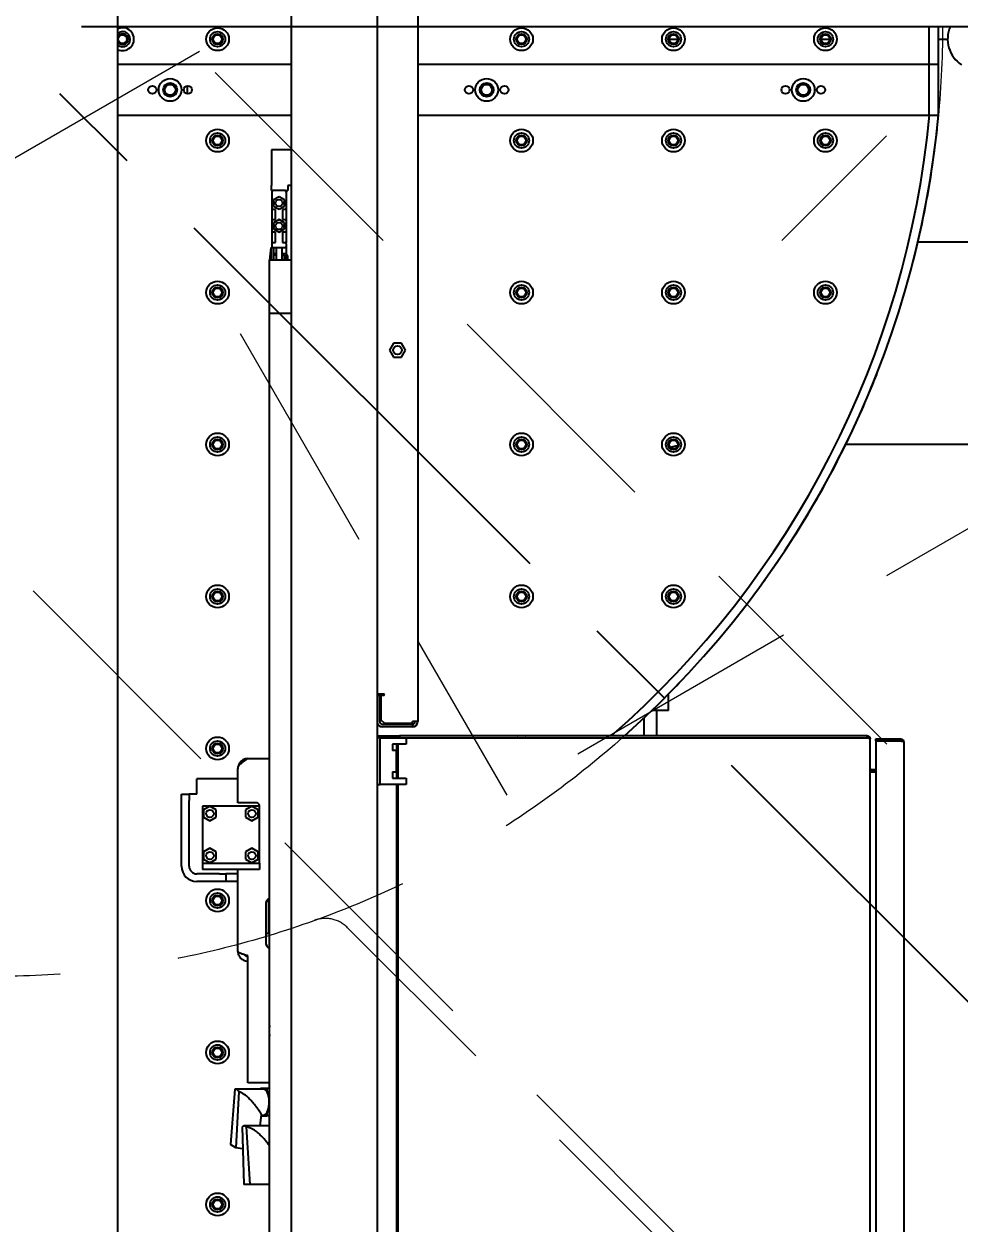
# Model space of a CAD drawing. Header units: inches. Extents: x -347369 to -260369, y 119522 to 149869.
# Drawn here: x -285206 to -284467, y 138054 to 139002 of the extents above; entities that cross this region are included whole.
import ezdxf

# ---------------------------------------------------------------- set-up
doc = ezdxf.new("R2010")
doc.units = ezdxf.units.IN
doc.header["$LTSCALE"] = 300
doc.linetypes.add('CENTRO', pattern=[2, 1.25, -0.25, 0.25, -0.25])
doc.linetypes.add('NASCOSTA', pattern=[0.375, 0.25, -0.125])
for name, color, linetype in [('ASSI', 254, 'CENTRO'), ('MACCHINA', 40, 'Continuous'), ('QUOTE', 7, 'Continuous')]:
    doc.layers.add(name, color=color, linetype=linetype)
doc.styles.get("Standard").update_dxf_attribs({"font": 'romans.shx'})
doc.dimstyles.new('sc1a100', dxfattribs={"dimscale": 100, "dimtxt": 3, "dimasz": 3, "dimexe": 0, "dimexo": 0, "dimgap": 1, "dimtad": 1, "dimzin": 12, "dimdsep": 46, "dimtxsty": 'Standard', "dimblk": 'CLOSEDBLANK', "dimcen": 1, "dimclrd": 253, "dimclre": 253, "dimclrt": 2, "dimadec": 0, "dimazin": 3, "dimtfac": 1, "dimtmove": 0, "dimatfit": 1, "dimldrblk": 'CLOSEDBLANK', "dimfxl": 1, "dimtolj": 1, "dimtzin": 0, "dimarcsym": 0})

# ---------------------------------------------------------------- blocks, each defined once
blk = doc.blocks.new('_ClosedBlank')
at = {"color": 0, "linetype": 'ByBlock', "lineweight": -2}
for p, q in [((-1, 0.1666666666666667), (0, 0)), ((-1, 0.1666666666666667), (-1, -0.1666666666666667)), ((0, 0), (-1, -0.1666666666666667))]:
    blk.add_line(p, q, dxfattribs=at)
blk = doc.blocks.new('*D27')
at = {"layer": 'Defpoints', "color": 0, "transparency": 16777216}
for p in [(-285230.1662940595, 140399.6558577591), (-284017.7307287613, 139699.655857759), (-287395.2298035208, 137749.6558577589), (-287103.2006463452, 136767.4604393702), (-285230.1662940595, 136499.655857759)]:
    blk.add_point(p, dxfattribs=at)
at = {"layer": 'QUOTE', "color": 253, "lineweight": -2, "transparency": 16777216}
for p, q in [((-287395.2298035208, 137749.6558577589), (-287753.6986503091, 137542.6937725696)), ((-285230.1662940595, 136499.655857759), (-285230.1662940595, 136085.7316873802))]:
    blk.add_line(p, q, dxfattribs=at)
blk.add_arc((-285230.1662940595, 138999.655857759), 2913.924170378776, 215.9014350610591, 264.098564938941, dxfattribs=at)
at = {"layer": 'QUOTE', "color": 253, "lineweight": -2, "transparency": 16777216, "xscale": 300, "yscale": 300, "zscale": 300}
for p, rotation in [((-287753.6986503091, 137542.6937725696), 122.9507175305296), ((-285230.1662940595, 136085.7316873802), 357.0492824694705)]:
    blk.add_blockref('_ClosedBlank', p, dxfattribs=dict(at, rotation=rotation))
at = {"layer": 'QUOTE', "color": 2, "transparency": 16777216, "insert": (-286562.128379249, 136692.6298524556), "char_height": 300, "attachment_point": 5, "rotation": 330.00000000000006}
blk.add_mtext('\\A1;60°', dxfattribs=at)
blk = doc.blocks.new('*D37')
at = {"layer": 'Defpoints', "color": 0, "transparency": 16777216}
for p in [(-285230.1662940595, 140399.6558577591), (-286220.1157877208, 139989.6053514202), (-283462.3993410933, 137231.8889047927), (-285230.1662940595, 136499.655857759), (-284473.382269545, 136175.2994279141)]:
    blk.add_point(p, dxfattribs=at)
at = {"layer": 'QUOTE', "color": 253, "lineweight": -2, "transparency": 16777216}
for p, q in [((-283462.3993410933, 137231.8889047927), (-283162.5938887292, 136932.0834524287)), ((-285230.1662940595, 136499.655857759), (-285230.1662940595, 136075.6669209525))]:
    blk.add_line(p, q, dxfattribs=at)
blk.add_arc((-285230.1662940595, 138999.6558577589), 2923.988936806411, 275.881103636428, 309.1188963635714, dxfattribs=at)
at = {"layer": 'QUOTE', "color": 253, "lineweight": -2, "transparency": 16777216, "xscale": 300, "yscale": 300, "zscale": 300}
for p, rotation in [((-283162.5938887292, 136932.0834524287), 42.0594481817856), ((-285230.1662940595, 136075.6669209525), 182.9405518182139)]:
    blk.add_blockref('_ClosedBlank', p, dxfattribs=dict(at, rotation=rotation))
at = {"layer": 'QUOTE', "color": 2, "transparency": 16777216, "insert": (-284206.8750296162, 136529.2122088819), "char_height": 300, "attachment_point": 5, "rotation": 22.499999999999773}
blk.add_mtext('\\A1;45°', dxfattribs=at)
blk = doc.blocks.new('A$Cda148bbc')
at = {"layer": 'ASSI'}
blk.add_line((0, -2400.000000000029), (0, 1399.999999999971), dxfattribs=at)
at = {"layer": 'MACCHINA', "color": 8, "linetype": 'NASCOSTA', "lineweight": 5, "ltscale": 2.5}
for p, q in [((728.5000000000473, 862.9999999999309), (728.5000000000036, 47.99999999993088)), ((98.55187570574344, 693.9400339497552), (98.55187570564885, -1243.493307935776)), ((-292.6480839414289, -1368.856782750154), (-292.6480839413343, 584.9601536898081)), ((307.4999999999964, 47.99999999995271), (728.5000000000036, 47.99999999993088)), ((719.2973088064828, -560.0000000000655), (321.0999999999658, -560.0000000000473)), ((-305.0000000000582, -1125.510708275608), (-305.0000000000364, -701.231060350281))]:
    blk.add_line(p, q, dxfattribs=at)
blk.add_circle((0, -2.91038304567337e-11), 749.9999999999886, dxfattribs=at)
blk.add_arc((-330.0000000000364, -701.231060350281), 25.00000000000013, 0, 64.79828014979401, dxfattribs=at)
blk = doc.blocks.new('A$Cad528b1c')
at = {"layer": 'MACCHINA'}
for p, q in [((303.50000000004, 783.0364039457345), (303.4999999999345, -1446.036403945833)), ((98.55187570574344, 693.9400339497552), (98.55187570564885, -1243.493307935776)), ((235.5000000000291, 549.99999999996), (235.4999999999345, -1362.897965182518)), ((335.5, 37.7999999999447), (335.4999999999782, -548.8000000000575)), ((98.55187570570706, -2.91038304567337e-11), (235.5, -2.91038304567337e-11)), ((335.5, -2.91038304567337e-11), (1075.358983848622, -2.91038304567337e-11)), ((739.5, -30.00000000006548), (739.5, -2.91038304567337e-11)), ((746.5, -2.91038304567337e-11), (746.5, -30.00000000006548)), ((534.0821397411746, -10.0000000000291), (540.9178602588217, -10.0000000000291)), ((654.0821397411746, -10.0000000000291), (660.9178602588217, -10.0000000000291)), ((746.5, -10.0000000000291), (754, -10.0000000000291)), ((235.5, -30.00000000004002), (98.55187570570706, -30.00000000003274)), ((739.5, -30.00000000006548), (335.5, -30.00000000004729)), ((739.4999999999964, -70.00000000006548), (739.5, -30.00000000006548)), ((746.5, -30.00000000006548), (739.5, -30.00000000006548)), ((746.5, -30.00000000006548), (746.4999999999964, -70.00000000006548)), ((153.4999999999964, -46.78869185537042), (153.4999999999964, -53.21130814470234)), ((98.55187570570342, -70.0000000000473), (235.5, -70.00000000005457)), ((335.4999999999964, -70.00000000005821), (739.6952075010304, -70.00000000008004)), ((739.6952075010304, -70.00000000008004), (746.7261881037739, -70.00000000008004)), ((235.4999999999964, -97.39358645928587), (219.9999999999964, -97.39358645928587)), ((219.9999999999964, -97.39358645928587), (219.9999999999927, -125.3935864592859)), ((219.9999999999927, -129.3935864592859), (219.9999999999927, -125.3935864592859)), ((219.9999999999927, -129.3935864592859), (221.24999999996, -129.3935864592859)), ((220.24999999996, -130.3935864592895), (220.24999999996, -143.3435864592866)), ((230.74999999996, -129.3935864592895), (221.24999999996, -129.3935864592895)), ((230.74999999996, -129.3935864592859), (232.9999999999927, -129.3935864592859)), ((231.74999999996, -130.3935864592895), (231.74999999996, -143.3435864592866)), ((232.9999999999927, -125.3935864592859), (232.9999999999927, -129.3935864592859)), ((235.4999999999964, -125.3935864592859), (232.9999999999927, -125.3935864592859)), ((225.99999999996, -134.4861091711755), (221.74999999996, -136.9398478152325)), ((221.74999999996, -136.9398478152325), (221.74999999996, -141.8473251033429)), ((221.74999999996, -141.8473251033429), (225.99999999996, -144.3010637473999)), ((230.24999999996, -136.9398478152325), (225.99999999996, -134.4861091711755)), ((225.99999999996, -144.3010637473999), (230.24999999996, -141.8473251033429)), ((230.24999999996, -141.8473251033429), (230.24999999996, -136.9398478152325)), ((220.24999999996, -143.3435864592866), (220.24999999996, -151.4435864592888)), ((220.24999999996, -151.4435864592888), (220.24999999996, -153.4435864592888)), ((223.3499999999622, -144.3435864592866), (221.24999999996, -144.3435864592866)), ((223.3499999999622, -152.4435864592888), (223.3499999999622, -144.3435864592866)), ((230.74999999996, -144.3435864592866), (228.6499999999614, -144.3435864592866)), ((228.6499999999614, -144.3435864592866), (228.6499999999614, -152.4435864592888)), ((231.74999999996, -143.3435864592866), (231.74999999996, -151.4435864592888)), ((220.24999999996, -153.4435864592888), (220.24999999996, -161.3435864592866)), ((221.24999999996, -152.4435864592888), (223.3499999999622, -152.4435864592888)), ((225.99999999996, -152.4861091711755), (221.74999999996, -154.9398478152325)), ((221.74999999996, -154.9398478152325), (221.74999999996, -159.8473251033429)), ((221.74999999996, -159.8473251033429), (225.99999999996, -162.3010637473999)), ((230.24999999996, -154.9398478152325), (225.99999999996, -152.4861091711755)), ((225.99999999996, -162.3010637473999), (230.24999999996, -159.8473251033429)), ((228.6499999999614, -152.4435864592888), (230.74999999996, -152.4435864592888)), ((230.24999999996, -159.8473251033429), (230.24999999996, -154.9398478152325)), ((231.74999999996, -153.4435864592888), (231.74999999996, -161.3435864592866)), ((220.24999999996, -161.3435864592866), (220.24999999996, -169.4435864592888)), ((220.24999999996, -169.4435864592888), (220.24999999996, -170.6824370310314)), ((223.3499999999622, -162.3435864592866), (221.24999999996, -162.3435864592866)), ((221.24999999996, -170.4435864592888), (223.3499999999622, -170.4435864592888)), ((223.3499999999622, -170.4435864592888), (223.3499999999622, -162.3435864592866)), ((230.74999999996, -162.3435864592866), (228.6499999999614, -162.3435864592866)), ((228.6499999999614, -162.3435864592866), (228.6499999999614, -170.4435864592888)), ((228.6499999999614, -170.4435864592888), (230.74999999996, -170.4435864592888)), ((231.74999999996, -161.3435864592866), (231.74999999996, -169.4435864592888)), ((730.479294709985, -170.0000000000291), (928.2050807670203, -170.0000000000291)), ((220.2922050415364, -174.3935864592895), (219.7999999999593, -174.3935864592895)), ((219.7999999999593, -174.3935864592895), (219.7999999999593, -184.3935864592895)), ((220.24999999996, -171.4435864592888), (220.24999999996, -174.1815758224329)), ((220.24999999996, -174.3688355176091), (220.24999999996, -174.1815758224329)), ((220.3839745961814, -174.448421993362), (231.6160254037386, -174.448421993362)), ((221.7999999999593, -184.3935864592895), (221.7999999999593, -174.448421993362)), ((221.7999999999593, -179.1772847980938), (223.74999999996, -179.1772847980938)), ((223.74999999996, -174.448421993362), (223.74999999996, -184.3935864592895)), ((228.24999999996, -174.448421993362), (228.24999999996, -184.3935864592895)), ((228.24999999996, -179.1772847980938), (231.74999999996, -179.1772847980938)), ((231.74999999996, -171.4435864592888), (231.74999999996, -174.1815758224329)), ((231.74999999996, -174.1815758224329), (231.74999999996, -179.1772847980938)), ((231.74999999996, -179.1772847980938), (231.74999999996, -180.4435864592888)), ((218.49999999996, -226.2305835764273), (218.49999999996, -184.3935864592895)), ((235.4999999999927, -184.3935864592895), (218.49999999996, -184.3935864592895)), ((223.74999999996, -180.4435864592888), (221.7999999999593, -180.4435864592888)), ((230.2999999999593, -180.4435864592888), (228.24999999996, -180.4435864592888)), ((230.2999999999593, -184.3935864592895), (230.2999999999593, -180.4435864592888)), ((230.99999999996, -181.2435864592881), (230.5999999999622, -181.2435864592881)), ((231.99999999996, -180.4435864592888), (231.2999999999593, -180.4435864592888)), ((231.2999999999593, -180.4435864592888), (231.2999999999593, -184.3935864592895)), ((232.99999999996, -184.3935864592895), (232.99999999996, -181.4435864592888)), ((218.49999999996, -226.2305835764273), (235.4999999999927, -226.2305835764273)), ((218.49999999996, -951.9152206727231), (218.49999999996, -226.2305835764273)), ((316.3245735194432, -250.0000000000546), (313.149147038901, -255.5000000000546)), ((313.149147038901, -255.5000000000546), (316.3245735194432, -261.0000000000546)), ((322.6754264805313, -250.0000000000546), (316.3245735194432, -250.0000000000546)), ((325.8508529610735, -255.5000000000546), (322.6754264805313, -250.0000000000546)), ((322.6754264805277, -261.0000000000546), (325.8508529610735, -255.5000000000546)), ((316.3245735194432, -261.0000000000546), (322.6754264805277, -261.0000000000546)), ((1075, -330.0000000000291), (673.4983296193095, -330.0000000000291)), ((307.6999999999753, -527.0000000000546), (303.4999999999782, -527.0000000000546)), ((303.4999999999782, -528.0000000000546), (305.4999999999782, -528.0000000000546)), ((305.4999999999745, -548.8000000000538), (305.4999999999782, -528.0000000000546)), ((306.4999999999782, -528.0000000000546), (306.4999999999745, -547.3000000000538)), ((306.4999999999782, -528.0000000000546), (308.6999999999753, -528.0000000000546)), ((308.6999999999753, -527.0000000000546), (307.6999999999753, -527.0000000000546)), ((533.4999999999709, -540.0000000000546), (533.4999999999709, -527.1411101404083)), ((533.4999999999709, -540.0000000000546), (520.4805471868967, -540.0000000000546)), ((524.2659312880714, -560.0000000000546), (524.2659312880714, -540.0000000000546)), ((306.4999999999745, -547.3000000000538), (309.4999999999745, -550.3000000000538)), ((331.2999999999738, -550.3000000000575), (331.2999999999738, -548.8000000000575)), ((335.4999999999782, -548.8000000000575), (331.2999999999738, -548.8000000000575)), ((514.2659312880714, -560.0000000000546), (514.2659312880714, -545.9217452313496)), ((331.2999999999738, -551.0000000000546), (307.6999999999753, -551.0000000000546)), ((331.2999999999738, -553.0000000000546), (307.6999999999753, -553.0000000000546)), ((331.2999999999738, -550.3000000000575), (309.4999999999745, -550.3000000000538)), ((331.2999999999738, -551.0000000000546), (331.2999999999738, -553.0000000000546)), ((303.4999999999709, -560.0000000000582), (315.4999999999709, -560.0000000000618)), ((305.9999999999636, -561.5000000000473), (303.4999999999636, -561.5000000000473)), ((305.9999999999636, -564.5000000000473), (305.9999999999636, -561.5000000000473)), ((305.9999999999636, -561.5000000000473), (306.7999999999665, -561.5000000000473)), ((305.9999999999636, -595.5000000000473), (305.9999999999636, -564.5000000000473)), ((306.7999999999665, -561.5000000000473), (326.4899999999652, -561.5000000000473)), ((326.4899999999652, -566.5000000000473), (315.4899999999652, -566.5000000000473)), ((315.4899999999652, -566.5000000000473), (315.4899999999652, -571.5000000000473)), ((315.4999999999709, -560.0000000000618), (321.0999999999658, -560.0000000000618)), ((318.7999999999665, -566.5000000000473), (318.7999999999665, -571.5000000000473)), ((320.2192230868677, -593.5000000000473), (320.2192230868677, -566.5000000000473)), ((321.0999999999658, -560.0000000000473), (321.0999999999658, -561.5000000000473)), ((690.4999999999636, -560.0000000000655), (321.0999999999658, -560.0000000000473)), ((326.4899999999652, -561.5000000000473), (690.4999999999636, -561.5000000000655)), ((326.4899999999652, -561.5000000000473), (326.4899999999652, -566.5000000000473)), ((326.4899999999652, -561.5704213562858), (690.4999999999527, -561.5704213562858)), ((414.5419601084905, -561.5000000000509), (414.3468739498203, -561.5704213562858)), ((420.6531260501288, -561.5704213562858), (420.4580398914586, -561.5000000000509)), ((500, -559.0169943749752), (500, -560.0000000000546)), ((500, -561.5000000000546), (500, -561.5704213562858)), ((514.2659312880714, -561.5704213562858), (514.2659312880714, -561.5000000000546)), ((524.2659312880714, -561.5704213562858), (524.2659312880714, -561.5000000000582)), ((690.4999999999636, -561.5000000000655), (690.4999999999636, -560.0000000000655)), ((692.7999999999665, -562.3000000000648), (692.1289742853987, -562.3000000000648)), ((692.7999999999665, -563.0068174593835), (692.7999999999665, -562.3000000000648)), ((692.7999999999483, -1556.992603896982), (692.799999999952, -563.0068174593507)), ((697.2973088064828, -563.9930359883765), (697.2973088064828, -562.4930359883765)), ((697.2973088064828, -562.4930359883765), (716.9973088064835, -562.4930359883801)), ((716.9973088064835, -563.9930359883801), (697.2973088064828, -563.9930359883765)), ((716.9973088064835, -564.3465893789726), (697.2973088064828, -564.3465893789726)), ((697.2973088064828, -564.3465893789726), (697.2973088064573, -1057.139482597784)), ((716.9973088064835, -562.4930359883801), (716.9973088064835, -563.9930359883801)), ((716.9973088064835, -562.4930359883801), (717.7135216766801, -562.6073921188145)), ((719.2973088064828, -564.7930359883794), (719.2973088064573, -1056.693035988377)), ((315.4999999999636, -571.5000000000473), (315.4899999999652, -571.5000000000473)), ((318.7999999999665, -571.5000000000473), (315.4999999999636, -571.5000000000473)), ((318.7999999999629, -588.5000000000473), (318.7999999999665, -571.5000000000473)), ((193.4999999999709, -613.00000000004), (193.4999999999709, -586.00000000004)), ((201.4999999999709, -578.00000000004), (218.49999999996, -578.00000000004)), ((693.5999999999622, -588.0000000000655), (693.5999999999622, -586.5000000000655)), ((693.5999999999622, -586.5000000000655), (697.2973088065482, -586.5000000000655)), ((193.4999999999709, -594.00000000004), (160.9999999999709, -594.00000000004)), ((160.9999999999709, -606.00000000004), (160.9999999999709, -594.00000000004)), ((305.9999999999636, -598.5000000000473), (305.9999999999636, -595.5000000000473)), ((315.4899999999616, -588.5000000000473), (315.4999999999636, -588.5000000000473)), ((315.4899999999616, -588.5000000000473), (315.4899999999616, -593.5000000000473)), ((315.4899999999616, -593.5000000000473), (326.4899999999616, -593.5000000000473)), ((315.4999999999636, -588.5000000000473), (318.7999999999629, -588.5000000000473)), ((318.7999999999629, -588.5000000000473), (318.7999999999629, -593.5000000000473)), ((326.4899999999616, -593.5000000000473), (326.4899999999616, -598.5000000000473)), ((693.2192673417667, -587.928774102169), (693.5999999999622, -588.0000000000655)), ((693.5999999999622, -588.0000000000655), (697.2973088065482, -588.0000000000655)), ((697.2973088065446, -588.7068174593514), (693.5999999999476, -588.7068174593514)), ((148.9999999999709, -606.00000000004), (154.9999999999709, -606.00000000004)), ((148.9999999999709, -611.00000000004), (148.9999999999709, -606.00000000004)), ((154.9999999999709, -606.00000000004), (154.9999999999673, -611.00000000004)), ((160.9999999999709, -606.00000000004), (154.9999999999709, -606.00000000004)), ((303.4999999999636, -598.5000000000473), (305.9999999999636, -598.5000000000473)), ((306.7999999999629, -598.5000000000473), (305.9999999999636, -598.5000000000473)), ((326.4899999999616, -598.5000000000473), (306.7999999999629, -598.5000000000473)), ((318.7999999999629, -598.5000000000473), (318.7999999999156, -1521.500000000047)), ((320.2192230868641, -1521.500000000047), (320.2192230868677, -598.5000000000473)), ((148.9999999999636, -663.00000000004), (148.9999999999709, -611.00000000004)), ((154.9999999999673, -663.00000000004), (154.9999999999673, -611.00000000004)), ((165.4999999999709, -615.50000000004), (165.4999999999673, -660.5000000000364)), ((210.4999999999709, -615.50000000004), (165.4999999999709, -615.50000000004)), ((171.3999999999724, -615.6264973081416), (166.3999999999724, -618.5132486540897)), ((176.3999999999724, -618.5132486540897), (171.3999999999724, -615.6264973081416)), ((201.4999999999709, -613.00000000004), (193.4999999999709, -613.00000000004)), ((204.5999999999694, -615.6264973081452), (199.5999999999694, -618.5132486540933)), ((208.4999999999709, -613.00000000004), (201.4999999999709, -613.00000000004)), ((209.5999999999694, -618.5132486540933), (204.5999999999694, -615.6264973081452)), ((210.4999999999709, -615.50000000004), (210.4999999999709, -615.00000000004)), ((210.4999999999673, -660.50000000004), (210.4999999999709, -615.50000000004)), ((166.3999999999724, -618.5132486540897), (166.3999999999724, -624.286751345986)), ((166.3999999999724, -624.286751345986), (171.3999999999724, -627.1735026919341)), ((171.3999999999724, -627.1735026919341), (176.3999999999724, -624.286751345986)), ((176.3999999999724, -624.286751345986), (176.3999999999724, -618.5132486540897)), ((199.5999999999694, -618.5132486540933), (199.5999999999694, -624.2867513459896)), ((199.5999999999694, -624.2867513459896), (204.5999999999694, -627.1735026919378)), ((204.5999999999694, -627.1735026919378), (209.5999999999694, -624.2867513459896)), ((209.5999999999694, -624.2867513459896), (209.5999999999694, -618.5132486540933)), ((171.3999999999687, -648.8264973081423), (166.3999999999687, -651.7132486540904)), ((166.3999999999687, -651.7132486540904), (166.3999999999687, -657.4867513459867)), ((176.3999999999687, -651.7132486540904), (171.3999999999687, -648.8264973081423)), ((176.3999999999687, -657.4867513459867), (176.3999999999687, -651.7132486540904)), ((204.5999999999658, -648.8264973081423), (199.5999999999658, -651.7132486540904)), ((199.5999999999658, -651.7132486540904), (199.5999999999658, -657.4867513459867)), ((209.5999999999694, -651.7132486540904), (204.5999999999658, -648.8264973081423)), ((209.5999999999658, -657.4867513459867), (209.5999999999694, -651.7132486540904)), ((165.4999999999673, -660.5000000000364), (210.4999999999673, -660.50000000004)), ((165.4999999999673, -660.5000000000364), (165.4999999999673, -665.5000000000364)), ((166.3999999999687, -657.4867513459867), (171.3999999999687, -660.3735026919348)), ((171.3999999999687, -660.3735026919348), (176.3999999999687, -657.4867513459867)), ((199.5999999999658, -657.4867513459867), (204.5999999999694, -660.3735026919348)), ((204.5999999999694, -660.3735026919348), (209.5999999999658, -657.4867513459867)), ((210.4999999999673, -660.50000000004), (210.4999999999673, -665.50000000004)), ((178.9999999999673, -669.00000000004), (160.9999999999636, -669.00000000004)), ((210.4999999999673, -665.50000000004), (165.4999999999673, -665.5000000000364)), ((178.9999999999673, -669.00000000004), (183.9999999999673, -669.00000000004)), ((183.9999999999673, -669.00000000004), (183.9999999999673, -675.00000000004)), ((193.4999999999673, -669.00000000004), (183.9999999999673, -669.00000000004)), ((193.4999999999636, -730.00000000004), (193.4999999999673, -665.50000000004)), ((178.9999999999673, -675.00000000004), (160.9999999999636, -675.00000000004)), ((183.9999999999673, -675.00000000004), (178.9999999999673, -675.00000000004)), ((193.4999999999673, -675.00000000004), (183.9999999999673, -675.00000000004)), ((217.9999999999636, -715.3228756555764), (217.9999999999636, -688.6698729811214)), ((215.4999999999673, -693.00000000004), (215.4999999999636, -723.00000000004)), ((215.4999999999636, -716.00000000004), (216.4999999999636, -716.00000000004)), ((201.49999999996, -833.9878679656831), (201.4999999999636, -733.787867965686)), ((191.1573761630207, -839.0181811991752), (187.6210366324522, -882.5822552617865)), ((213.9181728113581, -838.9500000000407), (191.6390847677285, -838.9500000000371)), ((194.2396773036053, -840.9724273267493), (192.0091333109704, -885.3644042311098)), ((218.49999999996, -833.9878679656867), (201.49999999996, -833.9878679656831)), ((211.4881178063479, -838.4000000000415), (211.3918379877032, -838.9500000000407)), ((216.3482278163647, -838.4000000000415), (211.4881178063479, -838.4000000000415)), ((216.8728415103869, -841.3968640964849), (216.3482278163647, -838.4000000000415)), ((218.49999999996, -838.4000000000415), (216.3482278163647, -838.4000000000415)), ((218.4824500381583, -843.4500000000407), (217.2159205430435, -842.2086582467055)), ((218.4824500381546, -854.9500000000407), (218.4824500381583, -843.4500000000407)), ((218.49999999996, -843.4500000000407), (218.4824500381583, -843.4500000000407)), ((211.2234114947678, -868.0500000000393), (212.2208565043984, -859.2417780402175)), ((212.1349952813871, -860.00000000004), (216.3482278163647, -860.00000000004)), ((212.1972774034512, -859.4500000000407), (213.9181728113545, -859.4500000000407)), ((216.3482278163647, -860.00000000004), (216.8728415103869, -857.0031359035966)), ((218.49999999996, -860.00000000004), (216.3482278163647, -860.00000000004)), ((217.2159205430435, -856.191341753376), (218.4824500381546, -854.9500000000407)), ((218.49999999996, -854.9500000000407), (218.4824500381546, -854.9500000000407)), ((196.9070843095033, -868.7705977555197), (198.3277944056827, -914.3000000000393)), ((218.49999999996, -868.0500000000393), (198.469417090455, -868.0500000000393)), ((200.0981172612046, -868.7705977555197), (202.8706863742918, -914.3000000000393)), ((218.3345336465463, -867.50000000004), (218.238253827898, -868.0500000000393)), ((218.49999999996, -867.50000000004), (218.3345336465463, -867.50000000004)), ((192.0091333109704, -885.3644042311098), (187.6210366324522, -882.5822552617865)), ((197.2636328827648, -886.1554855179529), (192.0091333109704, -885.3644042311098)), ((197.4504306728086, -886.1831826308044), (197.2636328827648, -886.1554855179529)), ((202.8706863742918, -914.3000000000393), (198.3277944056827, -914.3000000000393)), ((208.1692007197817, -914.3000000000393), (202.8706863742918, -914.3000000000393)), ((218.49999999996, -914.3000000000393), (208.1692007197817, -914.3000000000393))]:
    blk.add_line(p, q, dxfattribs=at)
at = {"layer": 'MACCHINA', "flags": 128}
for points in [[(534.9802549766791, -332.3092539434365), (537.0590477448714, -331.7037086855744), (540.810012170401, -330.8518146450042)], [(213.9181728113545, -859.4500000000407), (214.3299401141958, -859.403587206416), (215.1385923767011, -859.0348029795896), (215.9031354963372, -858.3105633487539), (216.5959368927724, -857.2570442211545), (217.1919569184611, -855.9123225229778), (217.6696538567558, -854.3250000000407), (218.0117624956802, -852.5524466240422), (218.2059181376717, -850.658727092341), (218.2451034919577, -848.7122853628462), (218.127902297736, -846.7834709110684), (217.858550511537, -844.9419961167696), (217.4467832086957, -843.2544166769367), (216.907482732393, -841.7817261094642), (216.260140806975, -840.5771512885221), (215.5281540562537, -839.6842286866267), (214.7379783885772, -839.1352308530986), (213.9181728113581, -838.9500000000407)]]:
    blk.add_lwpolyline(points, dxfattribs=at)
at = {"layer": 'MACCHINA'}
for centre, radius in [((102.5, -10.00000000003274), 3.417860258824476), ((177.5, -10.00000000005093), 8.999999999999545), ((177.5, -10.00000000005093), 6), ((177.5, -10.00000000003638), 4.25), ((177.5, -10.00000000003638), 3.417860258824703), ((417.5, -10.00000000006548), 9.000000000000455), ((417.5, -10.00000000006548), 6.000000000000455), ((417.5, -10.00000000005093), 4.249999999999773), ((417.5, -10.00000000005093), 3.417860258824476), ((537.5, -10.00000000006912), 9), ((537.5, -10.00000000006912), 6), ((537.5, -10.00000000005457), 4.249999999999773), ((537.5, -10.00000000005457), 3.417860258824476), ((657.5, -10.0000000000764), 9), ((657.5, -10.0000000000764), 5.999999999999545), ((657.5, -10.00000000006185), 4.25), ((657.5, -10.00000000006185), 3.417860258824476), ((125.9999999999964, -50.00000000003638), 3.25), ((139.9999999999964, -50.00000000003638), 9.000000000000455), ((139.9999999999964, -50.00000000003638), 5.5), ((139.9999999999964, -50.00000000003638), 4.250000000000455), ((153.9999999999964, -50.00000000003638), 3.25), ((375.9999999999964, -50.00000000004729), 3.25), ((389.9999999999964, -50.00000000004729), 9), ((389.9999999999964, -50.00000000004729), 5.499999999999773), ((389.9999999999964, -50.00000000004729), 4.25), ((403.9999999999964, -50.00000000004729), 3.25), ((625.9999999999964, -50.00000000006185), 3.25), ((639.9999999999964, -50.00000000006185), 9), ((639.9999999999964, -50.00000000006185), 5.499999999999773), ((639.9999999999964, -50.00000000006185), 4.249999999999773), ((653.9999999999964, -50.00000000006185), 3.25), ((177.4999999999927, -90.00000000006548), 9), ((177.4999999999927, -90.00000000006548), 6.000000000000455), ((417.4999999999927, -90.0000000000764), 8.999999999999545), ((417.4999999999927, -90.0000000000764), 6), ((537.4999999999927, -90.00000000008004), 9), ((537.4999999999927, -90.00000000008004), 5.999999999999545), ((657.4999999999927, -90.00000000008367), 9), ((657.4999999999927, -90.00000000008367), 6.000000000000455), ((177.4999999999927, -90.00000000003638), 4.249999999999773), ((177.4999999999927, -90.00000000003638), 3.417860258824476), ((417.4999999999927, -90.00000000005093), 4.249999999999773), ((417.4999999999927, -90.00000000005093), 3.417860258824703), ((537.4999999999927, -90.00000000005457), 4.249999999999773), ((537.4999999999927, -90.00000000005457), 3.417860258824476), ((657.4999999999927, -90.00000000006185), 4.250000000000227), ((657.4999999999927, -90.00000000006185), 3.417860258824476), ((225.99999999996, -139.3935864592895), 2.750000000000227), ((225.99999999996, -157.3935864592895), 2.750000000000227), ((177.4999999999891, -210.0000000000655), 9.000000000000455), ((177.4999999999891, -210.0000000000655), 6), ((177.4999999999891, -210.00000000004), 4.25), ((177.4999999999891, -210.00000000004), 3.417860258824248), ((417.4999999999891, -210.0000000000764), 9), ((417.4999999999891, -210.0000000000764), 6), ((417.4999999999891, -210.0000000000509), 4.250000000000227), ((417.4999999999891, -210.0000000000509), 3.417860258824248), ((537.4999999999891, -210.00000000008), 8.999999999999545), ((537.4999999999891, -210.00000000008), 5.999999999999545), ((537.4999999999891, -210.0000000000546), 4.25), ((537.4999999999891, -210.0000000000546), 3.417860258824703), ((657.4999999999891, -210.0000000000837), 9.000000000000455), ((657.4999999999891, -210.0000000000837), 6), ((657.4999999999891, -210.0000000000618), 4.25), ((657.4999999999891, -210.0000000000618), 3.417860258824476), ((319.4999999999854, -255.5000000000546), 3.400000000000061), ((177.4999999999854, -330.0000000000655), 8.999999999999545), ((417.4999999999854, -330.0000000000764), 9), ((537.4999999999854, -330.00000000008), 9), ((177.4999999999854, -330.0000000000655), 5.999999999999545), ((177.4999999999818, -330.00000000004), 4.249999999999773), ((177.4999999999818, -330.00000000004), 3.41786025882493), ((417.4999999999854, -330.0000000000764), 6), ((417.4999999999818, -330.0000000000509), 4.249999999999773), ((417.4999999999818, -330.0000000000509), 3.417860258824703), ((537.4999999999854, -330.00000000008), 6.000000000000455), ((537.4999999999818, -330.0000000000546), 4.25), ((537.4999999999818, -330.0000000000546), 3.417860258824248), ((177.4999999999782, -450.0000000000655), 9), ((177.4999999999782, -450.0000000000655), 6), ((417.4999999999782, -450.0000000000764), 9), ((417.4999999999782, -450.0000000000764), 5.999999999999545), ((537.4999999999782, -450.00000000008), 9), ((537.4999999999782, -450.00000000008), 6), ((177.4999999999782, -450.0000000000364), 4.25), ((177.4999999999782, -450.0000000000364), 3.417860258824476), ((417.4999999999782, -450.0000000000509), 4.250000000000227), ((417.4999999999782, -450.0000000000509), 3.417860258824248), ((537.4999999999782, -450.0000000000546), 4.25), ((537.4999999999782, -450.0000000000546), 3.417860258824703), ((177.4999999999745, -570.0000000000655), 9), ((177.4999999999745, -570.0000000000655), 6.000000000000455), ((177.4999999999709, -570.0000000000364), 4.250000000000227), ((177.4999999999709, -570.0000000000364), 3.417860258824248), ((171.3999999999724, -621.4000000000378), 3), ((204.5999999999694, -621.4000000000415), 3.000000000000455), ((171.3999999999687, -654.6000000000386), 3), ((204.5999999999658, -654.6000000000386), 3.000000000000455), ((177.4999999999709, -690.0000000000655), 9), ((177.4999999999709, -690.0000000000655), 6), ((177.4999999999636, -690.00000000004), 4.249999999999773), ((177.4999999999636, -690.00000000004), 3.417860258824476), ((177.4999999999636, -810.0000000000655), 8.999999999999545), ((177.4999999999636, -810.0000000000655), 5.999999999999545), ((177.49999999996, -810.00000000004), 4.250000000000455), ((177.4999999999563, -810.00000000004), 3.417860258824703), ((177.49999999996, -930.0000000000655), 8.999999999999773), ((177.49999999996, -930.0000000000655), 5.999999999999773), ((177.4999999999527, -930.0000000000364), 4.249999999999773), ((177.4999999999527, -930.0000000000364), 3.417860258824476)]:
    blk.add_circle(centre, radius, dxfattribs=at)
for centre, radius, start, end in [((778, -10.0000000000291), 24.00000000000019, 155.3756816477314, 237.2028317041207), ((102.5, -10.00000000004729), 9.000000000000423, 90, 116.0197206602472), ((102.5, -10.00000000004729), 9, 243.9802793397529, 90), ((102.5, -10.00000000004729), 6, 90, 131.1490954504247), ((102.5, -10.00000000004729), 6, 228.8509045492812, 90), ((102.5, -10.00000000003274), 4.250000000000255, 201.7251127559679, 158.2748872440322), ((0, -2.91038304567337e-11), 742.9999999999999, 311.0879864712217, 354.5939951883598), ((0, -2.91038304567337e-11), 750.0000000000003, 311.6975466031675, 354.6445993869006), ((221.24999999996, -130.3935864592895), 1, 90, 180), ((230.74999999996, -130.3935864592895), 1, 0, 90), ((269.1499999999614, -185.8935864592895), 50.67220638574967, 166.8824947340539, 178.3036810090048), ((230.5999999999622, -180.9435864592888), 0.3000000000001819, 180, 270), ((230.99999999996, -180.9435864592888), 0.2999999999999545, 270, 0), ((231.99999999996, -181.4435864592888), 1.000000000000455, 0, 90), ((308.6999999999753, -527.5000000000546), 0.5000000000004547, 270, 90), ((307.6999999999753, -548.8000000000538), 4.200000000000273, 180, 270), ((307.6999999999753, -548.8000000000538), 2.200000000000273, 180, 270), ((331.2999999999738, -548.8000000000575), 4.200000000000273, 270, 0), ((331.2999999999738, -548.8000000000575), 2.199999999999818, 270, 0), ((208.4999999999709, -615.00000000004), 2, 0, 90), ((160.9999999999636, -663.00000000004), 12, 180, 270), ((160.9999999999636, -663.00000000004), 5.999999999999773, 180, 270), ((220.4999999999673, -693.00000000004), 5.000000000000074, 113.5781784783101, 180), ((216.4999999999636, -714.00000000004), 2.000000000000227, 270, 0), ((220.4999999999636, -723.00000000004), 5.000000000000407, 180, 246.4218215216899), ((268.8499999999622, -794.5000000000437), 50.6722063857495, 173.5352729939047, 178.3036810090048), ((268.8499999999622, -791.5000000000437), 50.6722063857495, 181.6963189909952, 186.4647270060953), ((218.410794298612, -841.2252899698069), 1.54749360572256, 186.3656004606676, 219.4540137895107), ((218.4107942986084, -857.1747100302746), 1.547493605721569, 140.5459862104893, 173.6343995393325)]:
    blk.add_arc(centre, radius, start, end, dxfattribs=at)
for centre, major_axis, ratio, start_param, end_param in [((192.0950161436631, -849.2000000000371), (-0.5480433148252359, 10.24754012667472), 0.4097249016376974, 5.622272279810877, 6.376682006205252), ((186.7071140860353, -849.2000000000371), (17.57977817105279, -2.946622150653639), 0.5584443293982773, 0.6346950944671985, 1.223381930676718), ((198.9414319838615, -878.3000000000393), (-0.5741696070360831, 10.24714211152104), 0.4215305886793484, 5.882365561142719, 6.636775287537146), ((193.5535299262338, -878.3000000000393), (17.76859543170872, -9.094947017729282e-13), 0.5768604524423182, 0.6049046273884295, 1.193591463597847)]:
    blk.add_ellipse(centre, major_axis=major_axis, ratio=ratio, start_param=start_param, end_param=end_param, dxfattribs=at)
for points, knots in [([(220.24999999996, -143.3435864592866), (220.2663616804239, -143.4829130023718), (220.2988676927707, -143.7597152745911), (220.5324669292168, -144.0724746350243), (220.8030025168482, -144.2479492130551), (221.0242139847214, -144.3289942795091), (221.1775250294522, -144.3389025208344), (221.24999999996, -144.3435864592866)], [0, 0, 0, 0, 0.3101202173666561, 0.6161207974348365, 0.7588957143570519, 0.8860223930896548, 0.9999999999999999, 0.9999999999999999, 0.9999999999999999, 0.9999999999999999]), ([(231.74999999996, -143.3435864592866), (231.7336383194961, -143.4829130023718), (231.7011323071492, -143.7597152745911), (231.4675330707068, -144.0724746350243), (231.1969974830718, -144.2479492130551), (230.9757860151985, -144.3289942795091), (230.8224749704677, -144.3389025208344), (230.74999999996, -144.3435864592866)], [0, 0, 0, 0, 0.31012021736665, 0.6161207974348267, 0.7588957143570405, 0.8860223930896418, 0.9999999999999999, 0.9999999999999999, 0.9999999999999999, 0.9999999999999999]), ([(231.74999999996, -151.4435864592888), (231.74999999996, -151.728034009262), (231.74999999996, -152.3173389739131), (231.74999999996, -152.9869737351873), (231.74999999996, -153.3775911832672), (231.74999999996, -153.4221024485632), (231.74999999996, -153.4435864592888)], [0, 0, 0, 0, 0.2712183279514731, 0.5618972889052464, 0.78854334334849, 1, 1, 1, 1]), ([(221.24999999996, -152.4435864592888), (221.156469877249, -152.4515197583496), (220.9549950108194, -152.468609016043), (220.679803639654, -152.6043869862151), (220.4425939874709, -152.8234940455441), (220.2807007019073, -153.1147972208564), (220.2601589259066, -153.3347894183898), (220.24999999996, -153.4435864592888)], [0, 0, 0, 0, 0.1467541848852684, 0.3161257458069539, 0.5102477616355964, 0.7577932540056154, 0.9999999999999999, 0.9999999999999999, 0.9999999999999999, 0.9999999999999999]), ([(231.74999999996, -153.4435864592888), (231.7336383194961, -153.3042599162036), (231.7011323071492, -153.0274576439842), (231.4675330707068, -152.7146982835511), (231.1969974830718, -152.5392237055239), (230.9757860151985, -152.4581786390663), (230.8224749704677, -152.448270397741), (230.74999999996, -152.4435864592888)], [0, 0, 0, 0, 0.3101202173665715, 0.6161207974348601, 0.7588957143570201, 0.8860223930896407, 0.9999999999999999, 0.9999999999999999, 0.9999999999999999, 0.9999999999999999]), ([(220.24999999996, -161.3435864592866), (220.2663616804239, -161.4829130023718), (220.2988676927707, -161.7597152745911), (220.5324669292168, -162.0724746350243), (220.8030025168482, -162.2479492130551), (221.0242139847214, -162.3289942795091), (221.1775250294522, -162.3389025208344), (221.24999999996, -162.3435864592866)], [0, 0, 0, 0, 0.3101202173666571, 0.6161207974348749, 0.7588957143570633, 0.8860223930896484, 1, 1, 1, 1]), ([(221.24999999996, -170.4435864592888), (221.156469877249, -170.4515197583496), (220.9549950108194, -170.468609016043), (220.679803639654, -170.6043869862151), (220.4425939874709, -170.8234940455441), (220.2807007019073, -171.1147972208564), (220.2601589259066, -171.3347894183862), (220.24999999996, -171.4435864592888)], [0, 0, 0, 0, 0.1467541848852587, 0.3161257458069645, 0.5102477616356048, 0.7577932540056592, 1, 1, 1, 1]), ([(231.74999999996, -161.3435864592866), (231.7336383194961, -161.4829130023718), (231.7011323071492, -161.7597152745911), (231.4675330707068, -162.0724746350243), (231.1969974830718, -162.2479492130551), (230.9757860151985, -162.3289942795091), (230.8224749704677, -162.3389025208344), (230.74999999996, -162.3435864592866)], [0, 0, 0, 0, 0.310120217366651, 0.616120797434865, 0.7588957143570516, 0.8860223930896352, 1, 1, 1, 1]), ([(231.74999999996, -171.4435864592888), (231.7336383194961, -171.3042599162036), (231.7011323071492, -171.0274576439842), (231.4675330707068, -170.7146982835511), (231.1969974830718, -170.5392237055239), (230.9757860151985, -170.4581786390663), (230.8224749704677, -170.448270397741), (230.74999999996, -170.4435864592888)], [0, 0, 0, 0, 0.3101202173666024, 0.6161207974348811, 0.758895714357064, 0.8860223930896444, 1, 1, 1, 1]), ([(231.74999999996, -169.4435864592888), (231.74999999996, -169.6953178494296), (231.74999999996, -170.145079634709), (231.74999999996, -170.5181666048957), (231.74999999996, -170.6824370310314)], [0, 0, 0, 0, 0.5596993750444383, 1, 1, 1, 1]), ([(220.24999999996, -174.1815758224329), (220.2508399596045, -174.2096964939374), (220.2523375680466, -174.2598343251884), (220.261886229935, -174.3095933857549), (220.266079359335, -174.331444214924)], [0, 0, 0, 0, 0.5608673291070588, 1, 1, 1, 1]), ([(220.266079359335, -174.331444214924), (220.2754436098039, -174.361382442592), (220.2941631842805, -174.4212303593413), (220.3418615861119, -174.4455643554938), (220.4158591380037, -174.4518603658253), (220.5416572117974, -174.4122184521621), (220.7844472530851, -174.2728002267468), (221.0305238109941, -174.1035424770271), (221.1975256267324, -173.9855271284359), (221.2482786614528, -173.9496391684115), (221.24999999996, -173.948421993362)], [0, 0, 0, 0, 0.1029210131680535, 0.2057439169733511, 0.239483934100502, 0.4051414287937177, 0.6019201246665892, 0.8790883021896065, 0.9958991622347805, 1, 1, 1, 1]), ([(231.733920640585, -174.331444214924), (231.724556390116, -174.361382442592), (231.7058368156431, -174.4212303593413), (231.658138413808, -174.4455643554938), (231.5841408619162, -174.4518603658253), (231.4583427881225, -174.4122184521621), (231.2155527468349, -174.2728002267468), (230.9694761889259, -174.1035424770271), (230.8024743731876, -173.9855271284359), (230.7517213384672, -173.9496391684115), (230.74999999996, -173.948421993362)], [0, 0, 0, 0, 0.1029210131680053, 0.2057439169733065, 0.2394839341004585, 0.4051414287936906, 0.6019201246665689, 0.8790883021895957, 0.9958991622347736, 0.9999999999999999, 0.9999999999999999, 0.9999999999999999, 0.9999999999999999]), ([(231.733920640585, -174.331444214924), (231.7390798102424, -174.3035973618717), (231.7483052944372, -174.253802391042), (231.7494815444952, -174.2036718495947), (231.74999999996, -174.1815758224329)], [0, 0, 0, 0, 0.5592302312613576, 1, 1, 1, 1]), ([(318.9462839424159, -561.5000000000473), (318.9471193523059, -561.4953567103621), (318.9944674492144, -561.2321913667474), (319.3356776502515, -560.7825978918772), (319.927074833824, -560.2658461958272), (320.5674749843602, -560.028476639236), (320.9650106611734, -560.007218520459), (321.0999999999658, -560.0000000000473)], [0, 0, 0, 0, 0.005084824880278763, 0.2881900068832083, 0.571276023069328, 0.854420195352833, 1, 1, 1, 1]), ([(690.4999999999636, -560.0000000000655), (690.7617617105388, -560.0261530402386), (691.301717431903, -560.0801008985545), (692.0235514111155, -560.5125101940612), (692.5579248838403, -561.1653254741432), (692.7790506198471, -561.8089521532347), (692.795437816334, -562.1930636403049), (692.7999999999665, -562.3000000000648)], [0, 0, 0, 0, 0.217399663364553, 0.4484467640405562, 0.6796200125192903, 0.910806443561511, 1, 1, 1, 1]), ([(690.4999999999636, -561.5000000000655), (690.6403153531392, -561.517620626968), (690.8912316084461, -561.5491303771014), (691.0513442563861, -561.7407514960178), (691.1219200079759, -561.8252158070027)], [0, 0, 0, 0, 0.559211889259867, 1, 1, 1, 1]), ([(692.799999999952, -563.0068174593507), (692.7756871353995, -562.9066746092722), (692.724566035431, -562.6961106652525), (692.3063782284808, -562.373869608029), (691.6601852372587, -562.0414621473428), (691.0101205595929, -561.7735018427811), (690.616459293371, -561.6167841415481), (690.4999999999527, -561.5704213562858)], [0, 0, 0, 0, 0.2095271890431808, 0.4405593736349583, 0.6717155643348269, 0.9028815463980876, 0.9999999999999999, 0.9999999999999999, 0.9999999999999999, 0.9999999999999999]), ([(716.9973088064835, -563.9930359883801), (717.0933689660123, -564.0028212562866), (717.2854886714813, -564.0223917295989), (717.5278381616008, -564.1804296046867), (717.6754078753438, -564.3296625320509), (717.706469012599, -564.4289223637461), (717.7091009010073, -564.4373328993352)], [0, 0, 0, 0, 0.3233570788689024, 0.6467120922865288, 0.9700650256065613, 1, 1, 1, 1]), ([(719.2973088064828, -564.7930359883794), (719.2673185872154, -564.7582491207977), (719.2095140167003, -564.6911992628993), (718.7769408637905, -564.5923637304877), (718.1717929513907, -564.495316875491), (717.5389369531476, -564.413507321271), (717.138338957735, -564.3640135981186), (716.9973088064835, -564.3465893789726)], [0, 0, 0, 0, 0.233301692224866, 0.4496767429229087, 0.6660449862626637, 0.8824314483904775, 0.9999999999999999, 0.9999999999999999, 0.9999999999999999, 0.9999999999999999]), ([(717.7135108681214, -562.6073885769911), (717.9622208904148, -562.7180871254677), (718.4505643701086, -562.935444326682), (718.978793729173, -563.5480534147646), (719.2580679162384, -564.1936614197766), (719.2861991470854, -564.6233444429563), (719.2973088064828, -564.7930359883794)], [0, 0, 0, 0, 0.2812240956104241, 0.5521850392566531, 0.8231477422822017, 0.9999999999999999, 0.9999999999999999, 0.9999999999999999, 0.9999999999999999]), ([(201.4999999999709, -578.00000000004), (200.5622929124256, -578.0961990477626), (198.6867414993903, -578.2886112224005), (196.2148658664046, -579.784581185173), (194.4021715190065, -581.9698014045061), (193.5895199732222, -584.1937026099149), (193.5216182834411, -585.563795122107), (193.4999999999709, -586.00000000004)], [0, 0, 0, 0, 0.2238341967808241, 0.4477011527725969, 0.6715682506718147, 0.8954351404374918, 1, 1, 1, 1]), ([(693.5999999999622, -586.5000000000655), (693.4122990305477, -586.4601861048868), (693.0356771657789, -586.3802995518672), (692.8128772862583, -585.9696890499399), (692.8019435489987, -585.7407037540288), (692.7999999999629, -585.7000000000626)], [0, 0, 0, 0, 0.449622104860606, 0.9021664411130529, 0.9999999999999999, 0.9999999999999999, 0.9999999999999999, 0.9999999999999999]), ([(692.7999999999483, -586.4068174593522), (692.8398138941993, -586.7514364658855), (692.9197004412454, -587.442914227544), (693.3303110206289, -588.2121876812344), (693.5592962754927, -588.6321637814472), (693.5999999999476, -588.7068174593514)], [0, 0, 0, 0, 0.4496221594494317, 0.9021665042041374, 1, 1, 1, 1]), ([(201.4999999999636, -733.787867965686), (200.5604911357514, -733.504605329068), (198.6813282281728, -732.9380362842094), (196.2060352870067, -732.0880321936165), (194.3933727515287, -731.2384961789248), (193.5875060000617, -730.540721262365), (193.5209289278027, -730.1293250322378), (193.4999999999636, -730.00000000004)], [0, 0, 0, 0, 0.2242646050932759, 0.4485638650421759, 0.6728632793020185, 0.8971624826909513, 1, 1, 1, 1]), ([(193.4999999999636, -730.00000000004), (193.534464875207, -730.5680243349343), (193.5990006768152, -731.6316552207572), (194.0296496036062, -732.9419523568031), (194.4967664677824, -733.8982964772658), (194.921967065744, -734.573533852581), (195.5531826840888, -735.3947130622837), (196.4925858194692, -736.3098406840545), (197.8989170976383, -737.2053294368197), (199.5846356351576, -737.8632381740317), (200.8395914573339, -737.952845171505), (201.4999999999636, -738.00000000004)], [0, 0, 0, 0, 0.143238153419587, 0.2682147834985018, 0.341447909613258, 0.4065947932222439, 0.4636905419035658, 0.5926871063320375, 0.7164760043616046, 0.8507981990660951, 1, 1, 1, 1]), ([(198.8487249594036, -732.9719145228555), (198.90548656596, -733.0294425065113), (199.1346703204399, -733.2617206269024), (199.6856231866477, -733.5888435506204), (200.5298086734001, -733.9310600681856), (201.1679678474029, -733.9764064331393), (201.4999999999636, -734.00000000004)], [0, 0, 0, 0, 0.09462030509473178, 0.3820440978749747, 0.6784795444017754, 1, 1, 1, 1]), ([(207.2267127771047, -851.8528952123415), (206.3622869512983, -850.823166609498), (204.6955570467908, -848.8377105939071), (202.7672006275425, -846.7545338462478), (201.8389589153303, -845.7517671731512)], [0, 0, 0, 0, 0.5186358170397223, 1, 1, 1, 1]), ([(212.1897400112321, -859.2385344564536), (212.2012444168249, -859.21590742216), (212.2594701247508, -859.1013882425614), (212.0293647851213, -858.5320987655323), (211.4620726229841, -857.4935485619062), (210.6324671703696, -856.260282001891), (209.7678793532468, -855.0716831696955), (209.0033027454338, -854.066021628325), (208.1583018236561, -852.9914515413911), (207.5382752217338, -852.2336761956976), (207.2267127771047, -851.8528952123415)], [0, 0, 0, 0, 0.03647545272639745, 0.1846083259185534, 0.3567933785414542, 0.5551362514889484, 0.6624204984718495, 0.7730975453024121, 0.8859818542310308, 0.9999999999999999, 0.9999999999999999, 0.9999999999999999, 0.9999999999999999]), ([(214.2207323899565, -878.3000000000393), (213.2408378118635, -877.2543988561993), (211.3514685359623, -875.2383384348286), (209.2032676730123, -873.3702322196332), (208.1692007197817, -872.4709927976728)], [0, 0, 0, 0, 0.5186358170397748, 1, 1, 1, 1]), ([(218.49999999996, -883.8030768173958), (218.3119166251417, -883.4961544288781), (217.9176138613147, -882.8527145385124), (217.1300595916473, -881.7875177282913), (216.2531225706989, -880.6597314945793), (215.2814873501084, -879.4892424391801), (214.5754933328462, -878.6977325442022), (214.2207323899565, -878.3000000000393)], [0, 0, 0, 0, 0.1802962776890984, 0.3779776956322826, 0.5819106696384825, 0.7899107337682211, 1, 1, 1, 1])]:
    blk.add_open_spline(points, degree=3, knots=knots, dxfattribs=at)
for points in [[(220.24999999996, -170.6824370310314), (220.2504356916324, -170.7695255777871), (220.251307074981, -170.9437026713058), (220.2504356916324, -171.1178797648208), (220.24999999996, -171.2049683115802)], [(231.74999999996, -171.2049683115802), (231.7495643082875, -171.1178797648208), (231.748692924939, -170.9437026713058), (231.7495643082875, -170.7695255777871), (231.74999999996, -170.6824370310314)], [(193.4999999999709, -586.00000000004), (193.62025258227, -585.3333333333721), (193.8607577468683, -584.00000000004), (195.7107514518466, -582.00000000004), (198.3551109486216, -580.00000000004), (200.4517036495236, -578.6666666667079), (201.4999999999709, -578.00000000004)]]:
    blk.add_open_spline(points, degree=3, dxfattribs=at)

msp = doc.modelspace()

# ---------------------------------------------------------------- linework, layer by layer
at = {"layer": 'ASSI'}
msp.add_line((-300610.1661223982, 138999.655857759), (-262190.1324234007, 138999.655857759), dxfattribs=at)

# ---------------------------------------------------------------- block references
for p, rotation in [((-285230.1662940596, 138999.6558577591), 45), ((-285230.1662940595, 138999.655857759), 299.9999999999999)]:
    msp.add_blockref('A$Cda148bbc', p, dxfattribs=dict(rotation=rotation))
msp.add_blockref('A$Cad528b1c', (-285230.1662940595, 138999.6558577591))

# ---------------------------------------------------------------- dimensions: what is measured, and where the dimension line sits
at = {"layer": 'QUOTE'}
for base, line2, picture, middle in [((-287103.2006463452, 136767.4604393702), ((-287395.2298035208, 137749.6558577589), (-284017.7307287613, 139699.655857759)), '*D27', (-286562.128379249, 136692.6298524555)), ((-284473.382269545, 136175.2994279141), ((-283462.3993410933, 137231.8889047927), (-286220.1157877208, 139989.6053514202)), '*D37', (-284206.8750296162, 136529.2122088819))]:
    dim = msp.add_angular_dim_2l(base=base, line1=((-285230.1662940595, 136499.655857759), (-285230.1662940595, 140399.6558577591)), line2=line2, dimstyle='sc1a100', dxfattribs=at)
    dim.commit()
    dim.dimension.update_dxf_attribs({"geometry": picture, "text_midpoint": middle})

doc.saveas('drawing.dxf')
